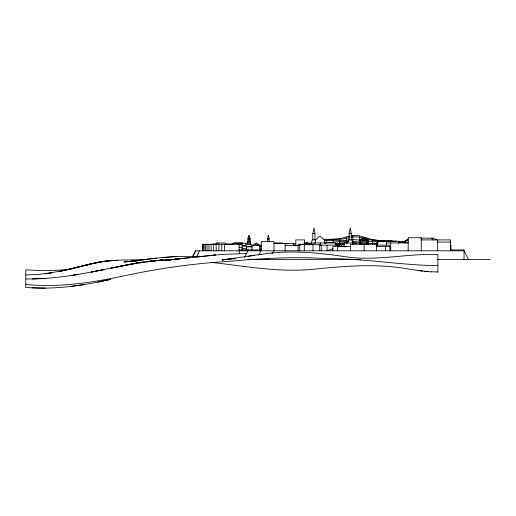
<?xml version="1.0" encoding="UTF-8"?>
<svg xmlns="http://www.w3.org/2000/svg" width="516" height="516" viewBox="0 0 516 516"><rect width="100%" height="100%" fill="white"/><g stroke="black" fill="none" stroke-linecap="round" stroke-linejoin="round"><path stroke-width="0.77" d="M381.93 240.695L379.008 240.417L385.594 240.817L385.581 241.546L379.008 241.056L379.008 240.417C369.514 240.488 360.89 234.18 351.39 235.696M398.765 241.359L398.739 242.152L405.253 242.739L405.279 242.049L398.765 241.359L400.184 241.74M383.388 240.811L396.578 241.243M392.199 240.998L385.581 240.978M405.279 242.049L402.357 241.94M312.825 239.901L312.825 233.361L313.883 227.911L314.941 233.361L314.941 239.901M349.138 239.901L349.138 233.361L350.196 227.911L351.254 233.361L351.254 239.901M267.269 241.907L267.701 238.637M347.571 243.539L348.481 239.901L351.906 239.901L352.996 244.262M247.493 244.281L248.106 238.637M249.035 235.348L247.803 238.637L250.266 238.637L249.035 235.348L249.035 244.661M368.102 244.074L368.102 240.34L363.741 237.721L362.613 240.34L362.613 244.01M196.938 256.62L199.46 250.802M195.558 250.802L192.539 256.839L195.525 250.802L464.039 250.802L468.399 259.522M244.5 257.51L247.854 250.802L247.854 249.931M256.697 259.284L258.168 259.477M258.697 255.285L260.935 250.802L260.935 249.931M267.849 259.522L268.733 258.277M271.816 253.917L274.015 250.802L274.015 241.649L261.244 241.649L261.244 250.802M367.953 244.365L367.953 240.34L363.741 237.721L361.561 240.34L361.561 244.526M215.43 244.262L216.972 242.952L224.918 242.952L226.46 244.262M232.626 244.262L234.167 242.952L242.868 242.952M367.521 244.365L367.521 240.34L363.741 237.721L360.658 240.34L360.658 244.062M366.824 244.365L366.824 240.34L363.741 237.721L359.968 240.34L359.968 244.262L359.381 242.952L344.12 242.952L344.12 246.88M365.921 244.365L365.921 240.34L363.741 237.721L359.529 240.34L359.529 243.629M237.599 244.294L239.469 243.171L243.829 245.79L246.009 245.79L246.009 243.171L232.929 243.171L232.929 244.481M251.969 250.021L251.969 245.571L256.329 242.952L260.69 245.571L260.703 250.079M253.214 245.913L256.329 244.042L260.69 246.661M364.87 244.365L364.87 240.34L363.741 237.721L359.381 240.34L368.102 240.34M374.332 244.449L376.828 242.952L378.073 243.7M405.17 243.088L405.17 240.772L408.285 238.908M284.916 243.939L286.225 243.391M287.096 243.939L288.405 243.391M332.917 248.751L327.105 250.802L327.105 245.132M337.999 246.958L339.451 246.442L339.451 245.132L319.707 245.132M343.759 246.958L345.21 246.442M314.044 243.391L315.528 242.952L315.528 239.901L319.972 235.98L324.416 239.901L324.416 242.952L325.899 243.391M85.392 265.469C105.303 258.884 126.523 260.303 147.17 259.567M328.86 239.579L339.76 238.727L349.938 236.051M84.669 265.553L91.209 263.811L58.502 271.635L65.048 270.268L45.421 273.777L51.961 272.796L38.881 274.37L25.8 274.951M84.669 265.398L91.209 263.96L78.129 267.185L91.209 263.76L104.29 261.231L97.75 262.405M305.601 243.236L307.059 242.862L311.419 243.378M91.209 263.863L104.29 261.418L97.75 262.315M323.771 239.74C332.401 238.392 341.431 240.559 349.938 237.418M117.371 266.946L136.992 262.979L163.159 259.909L150.079 261.341M351.39 237.102C360.8 235.741 369.585 241.153 379.008 241.056M25.8 278.95C63.507 279.556 100.201 269.829 136.992 263.05L124.64 265.411M97.75 282.091L110.83 279.324C83.011 285.671 54.38 289.844 25.8 287.418L25.8 269.765C41.041 270.913 56.405 270.9 71.589 268.997M123.911 265.579L117.371 266.778L130.451 264.334M335.4 243.81L347.752 242.327M259.735 254.614C289.605 249.428 319.946 252.911 349.667 257.323C379.073 260.638 408.395 253.472 437.871 254.504L437.871 272.151M261.27 254.291L222.028 259.987M324.5 240.675C332.968 240.108 341.528 241.727 349.938 239.618M248.19 256.291L254.73 255.246M84.669 284.49L71.589 286.361M235.109 258.368L222.028 259.916L235.109 258.574L233.651 258.735M156.619 258.103L130.451 261.431C153.316 258.297 176.362 255.278 199.499 256.723M351.39 239.43L360.839 240.204M136.992 260.638L123.911 262.031L139.9 260.574M174.789 259.425L170.428 259.787L176.24 259.226L163.159 260.322L176.24 259.155L163.159 260.548L222.028 254.401L246.461 253.595M163.159 260.548L176.24 259.09M193.107 256.594L192.874 256.71M169.7 259.858L163.159 260.496L189.32 257.639M110.83 260.593L104.29 261.296L117.371 260.341M195.861 256.968L215.482 254.962L208.941 255.581M233.651 258.774L235.109 258.639M163.159 257.439L176.24 256.594M324.5 242.765L348.481 241.256M45.421 278.363L32.34 278.917M176.969 259.303L179.149 259.206M193.042 256.71L196.906 256.697M312.825 233.361L314.941 233.361M349.138 233.361L351.254 233.361M420.74 238.16L433.511 238.16L436.626 240.024M248.106 239.727L249.957 239.727L250.576 241.907L250.576 244.977M267.701 239.727L269.01 239.727L269.449 241.907M315.599 239.901L312.174 239.901L311.084 244.262L311.084 242.952L335.4 242.952L335.4 245.306M421.256 239.901L450.52 239.901L450.52 250.802M405.17 240.772L408.079 240.772M385.549 241.211L398.629 241.211L398.629 243.171M247.493 241.907L250.576 241.907M437.691 242.081L450.52 242.081M398.629 242.52L408.053 242.52M273.906 242.952L282.736 242.952M303.847 242.952L307.059 242.952M386.368 242.952L408.169 242.952M274.015 243.391L293.972 243.391L293.972 244.481M344.262 243.829L334.942 243.829L337.477 245.571M212.347 244.042L216.972 244.042M225.692 244.042L232.626 244.042M245.951 244.042L250.576 244.042L252.634 245.79M292.914 244.042L295.816 244.042M304.543 244.042L311.419 244.042M312.651 244.262L298.248 244.262L298.248 245.719M377.648 244.262L350.428 244.262L350.428 250.802M344.12 244.371L341.94 244.371L341.94 246.99M238.953 244.7L242.127 244.7L242.127 250.079M376.293 245.132L389.406 245.132L389.406 246.551M251.969 245.571L259.567 245.571L259.567 250.079M285.135 245.571L300.189 245.571M242.127 246.009L246.487 246.009L246.487 250.079M259.567 246.442L260.999 246.442L260.999 245.571M350.848 246.442L332.865 246.442L332.865 250.802M376.441 246.442L389.909 246.442L389.909 250.802M246.719 246.661L252.118 246.661M246.487 246.88L251.969 246.88M238.953 247.312L242.127 247.312M242.127 248.622L246.487 248.622M238.74 249.931L261.244 249.931M450.52 249.931L464.039 249.931L464.039 259.522M248.112 259.522L360.761 259.522M437.503 259.522L490.2 259.522M264.418 259.522L266.778 259.522M264.676 259.522L257.484 259.477M45.421 288.089L32.34 287.825M259.716 259.496L261.27 259.509M437.871 265.611C400.68 265.301 363.915 258.348 326.68 258.587C293.946 256.478 261.173 258.4 228.569 261.412C193.352 263.444 158.386 268.501 123.911 275.892C91.738 282.671 58.74 287.728 25.8 284.49M256.742 259.464L248.319 259.29M431.331 271.758L437.871 271.977M367.379 243.178L377.551 243.81M307.059 243.352L311.419 243.681M424.791 271.229L428.428 271.519M431.331 271.932L418.25 270.642M211.121 262.367C245.132 266.121 279.227 272.7 313.599 269.229C345.939 265.972 378.802 263.225 410.981 269.487M378.28 242.223L367.379 241.217M372.462 239.766L379.008 240.475M422.61 270.984L411.71 269.597M352.841 241.236L359.381 242.243M356.479 243.365L352.841 242.636L352.841 235.341M335.09 244.074L336.954 245.197M344.037 244.7L342.908 243.829L343.475 245.132M337.025 243.829L340.134 246.442M216.972 242.952L218.513 244.262M339.741 243.829L341.94 246.442M431.705 238.16L433.059 240.121M239.734 253.711L239.134 250.802L239.134 244.262L202.446 244.262L202.446 250.802M463.6 249.931L463.6 250.802M450.952 245.132L450.952 250.112M437.691 239.901L437.691 250.802M421.256 250.802L421.256 237.721L408.169 237.721L408.169 250.802M390.728 242.952L390.728 250.802M386.368 245.306L386.368 241.649L377.648 241.649L377.648 245.719M385.497 246.442L385.497 250.802M376.441 244.262L376.441 250.802M372.462 239.63L372.462 244.603M365.921 237.824L365.921 238.914M364.128 244.262L364.128 250.802M363.741 237.721L363.741 244.074M359.381 235.857L359.381 243.378M352.841 242.952L352.841 244.507M346.3 236.934L346.3 243.61M339.76 238.727L339.76 244.197M337.425 246.442L337.425 250.802M333.22 239.334L333.22 242.52M326.68 239.069L326.68 242.662M321.262 245.132L321.262 250.802M320.281 242.952L320.281 245.571M319.707 250.802L319.707 244.7L299.731 244.7L299.731 250.802M312.986 244.7L312.986 250.802M307.059 242.862L307.059 244.526M304.543 244.41L304.543 239.901L295.816 239.901L295.816 246.132M304.343 244.7L304.343 250.802M299.467 244.262L299.467 245.719M298.093 245.571L298.093 250.802M293.991 245.571L293.991 246.009M293.327 243.391L293.327 245.571M285.135 243.391L285.135 250.802M269.01 238.637L269.01 239.727M249.957 238.637L249.957 239.727M248.164 249.931L248.164 250.802M247.932 249.931L247.932 250.802M244.894 249.931L244.894 250.802M241.952 249.931L241.952 250.802M224.383 244.262L224.383 250.802M221.777 244.262L221.777 250.802M218.919 244.262L218.919 250.802M216.165 244.262L216.165 250.802M213.553 244.262L213.553 250.802M211.134 244.262L211.134 250.802M208.941 244.262L208.941 250.802M207.026 244.262L207.026 250.802M205.407 244.262L205.407 250.802M204.117 244.262L204.117 250.802M203.181 244.262L203.181 250.802M202.614 244.262L202.614 250.802M268.359 235.348L267.481 238.637L269.229 238.637L268.359 235.348M78.129 267.024L71.589 268.823L78.129 267.049M71.589 268.63L65.771 270.139L71.589 268.681M104.29 269.507L91.209 272.093L104.29 269.507M136.992 262.979L130.451 264.295L143.538 262.031L136.992 262.979M117.371 266.895L110.83 268.146L117.371 266.895M141.352 262.663L139.9 262.934L141.352 262.663M78.129 274.467L71.589 275.499L78.129 274.467M144.99 262.057L143.538 262.257L144.99 262.051M148.621 261.541L146.441 261.851L148.621 261.541M156.619 260.528L150.079 261.257L163.159 259.941L150.079 261.193L163.159 259.993L156.619 260.528M136.992 260.703L130.451 261.393L136.992 260.761"/></g></svg>
